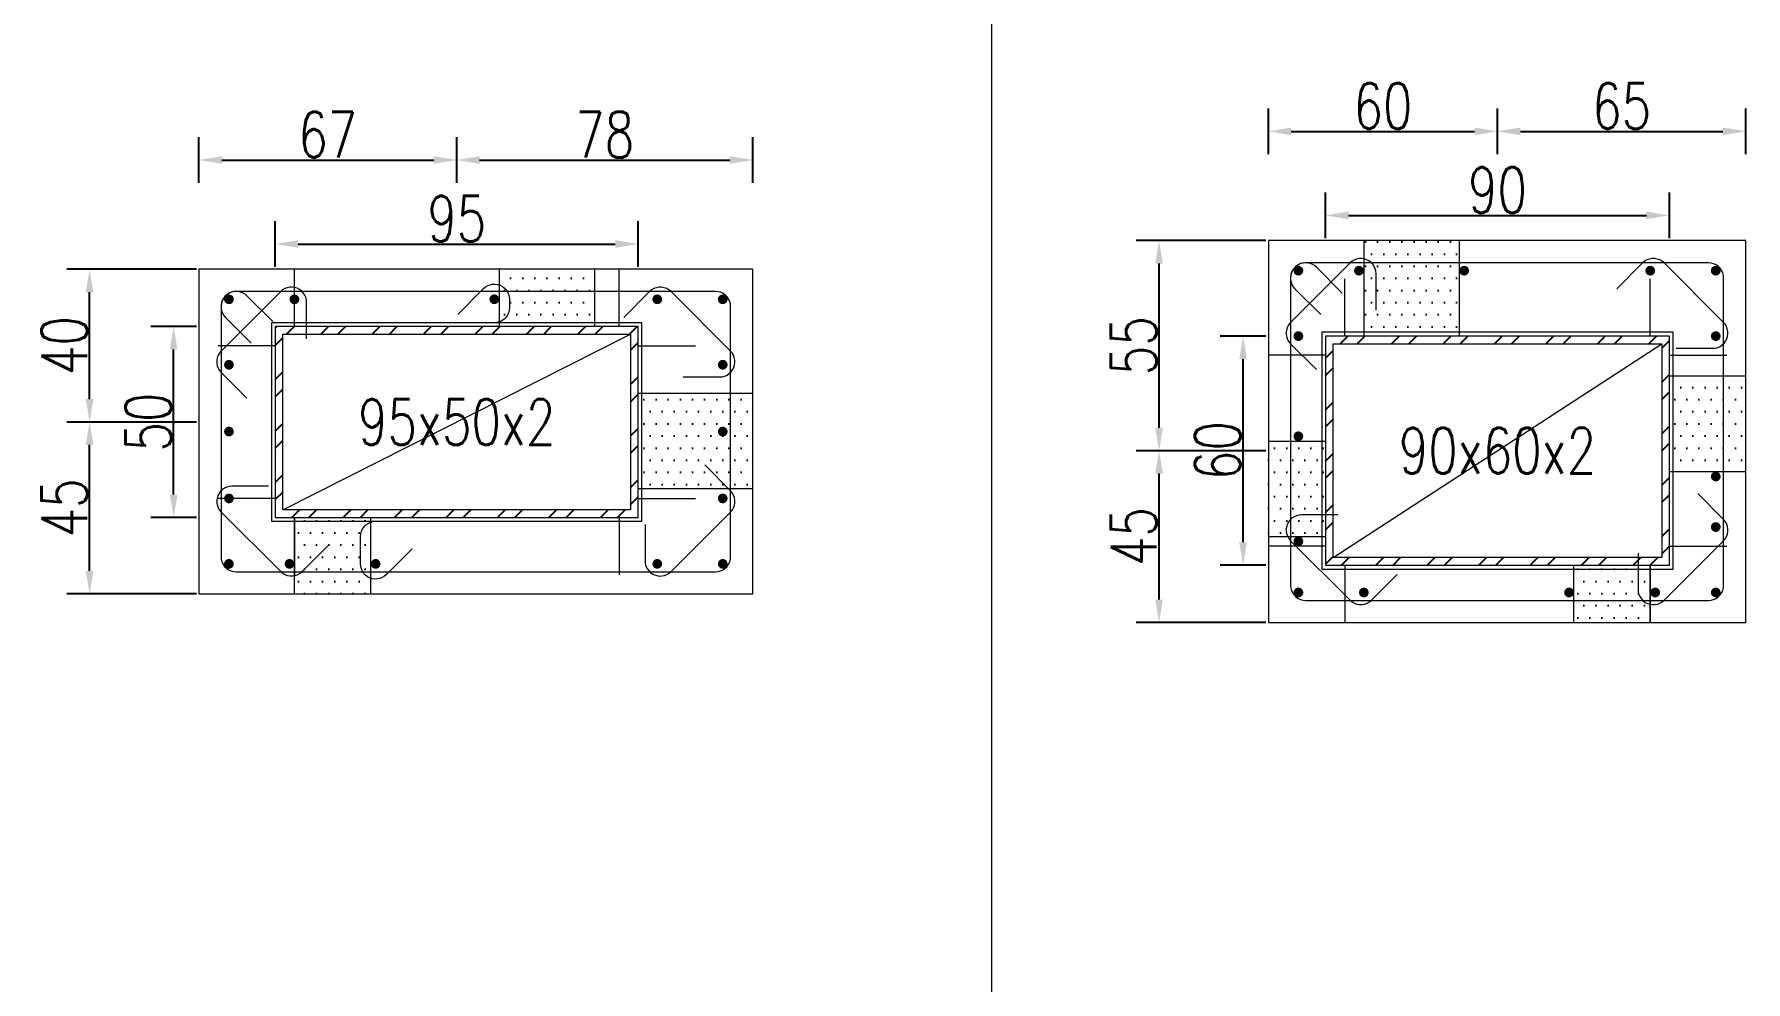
# Model space of a CAD drawing. Header units: millimetres. Extents: x 0 to 3905, y 0 to 8880.
# Drawn here: x 929.4 to 1377.5, y 5333.9 to 5582.1 of the extents above; entities that cross this region are included whole.
import ezdxf
from ezdxf.enums import TextEntityAlignment as Align

# ---------------------------------------------------------------- set-up
doc = ezdxf.new("R2010")
doc.units = ezdxf.units.MM
doc.layers.get('DEFPOINTS').update_dxf_attribs({"color": 3})
for name, color, linetype in [('Hatch線', 6, 'Continuous'), ('TC-鋼粱', 132, 'Continuous'), ('主筋斷面', 2, 'Continuous'), ('文字-輔助字', 7, 'Continuous'), ('柱斷面線', 4, 'Continuous'), ('標註字', 4, 'Continuous'), ('箍筋線', 1, 'Continuous'), ('網格線', 7, 'Continuous'), ('鋼柱', 11, 'Continuous')]:
    doc.layers.add(name, color=color, linetype=linetype)
doc.styles.add('note', font='txt.shx', dxfattribs={"width": 0.75, "height": 12})
doc.styles.add('txt', font='txt.shx', dxfattribs={"height": 0.2, "bigfont": 'chineset.shx'})
doc.dimstyles.new('RCAD_DIM', dxfattribs={"dimtxt": 12, "dimasz": 6, "dimexe": 6, "dimexo": 0.625, "dimtad": 1, "dimdec": 0, "dimdsep": 46, "dimtxsty": 'note', "dimcen": 2.5, "dimclrd": 256, "dimclre": 256, "dimclrt": 256, "dimadec": 0, "dimazin": 0, "dimtfac": 1, "dimtmove": 0, "dimatfit": 3, "dimfxl": 0, "dimtolj": 1, "dimarcsym": 0})

# ---------------------------------------------------------------- blocks, each defined once
blk = doc.blocks.new('*D624')
at = {"layer": 'DEFPOINTS', "color": 0}
for p in [(1087.5, 5527.12), (992.5, 5520.5), (1087.5, 5520.5)]:
    blk.add_point(p, dxfattribs=at)
at = {"layer": '標註字', "lineweight": -2}
for p, q in [((992.5, 5521.12), (992.5, 5533.12)), ((1087.5, 5521.12), (1087.5, 5533.12)), ((998.5, 5527.12), (1081.5, 5527.12))]:
    blk.add_line(p, q, dxfattribs=at)
at = {"layer": '標註字'}
for points in [[(998.5, 5528.12), (998.5, 5526.12), (992.5, 5527.12)], [(1081.5, 5526.12), (1081.5, 5528.12), (1087.5, 5527.12)]]:
    blk.add_solid(points, dxfattribs=at)
at = {"layer": '標註字', "insert": (1040, 5533.75), "char_height": 12, "attachment_point": 5, "style": 'note'}
blk.add_mtext('\\A1;95', dxfattribs=at)
blk = doc.blocks.new('*D625')
at = {"layer": 'DEFPOINTS', "color": 0}
for p in [(965.88, 5505.5), (972.5, 5505.5), (972.5, 5455.5)]:
    blk.add_point(p, dxfattribs=at)
at = {"layer": '標註字', "lineweight": -2}
for p, q in [((971.88, 5505.5), (959.88, 5505.5)), ((965.88, 5461.5), (965.88, 5499.5)), ((971.88, 5455.5), (959.88, 5455.5))]:
    blk.add_line(p, q, dxfattribs=at)
at = {"layer": '標註字'}
for points in [[(966.88, 5499.5), (964.88, 5499.5), (965.88, 5505.5)], [(964.88, 5461.5), (966.88, 5461.5), (965.88, 5455.5)]]:
    blk.add_solid(points, dxfattribs=at)
at = {"layer": '標註字', "insert": (959.25, 5480.5), "char_height": 12, "attachment_point": 5, "rotation": 90, "style": 'note'}
blk.add_mtext('\\A1;50', dxfattribs=at)
blk = doc.blocks.new('*D626')
at = {"layer": 'DEFPOINTS', "color": 0}
for p in [(1040, 5549.12), (972.5, 5542.5), (1040, 5542.5)]:
    blk.add_point(p, dxfattribs=at)
at = {"layer": '標註字', "lineweight": -2}
for p, q in [((972.5, 5543.12), (972.5, 5555.12)), ((1040, 5543.12), (1040, 5555.12)), ((978.5, 5549.12), (1034, 5549.12))]:
    blk.add_line(p, q, dxfattribs=at)
at = {"layer": '標註字'}
for points in [[(978.5, 5550.12), (978.5, 5548.12), (972.5, 5549.12)], [(1034, 5548.12), (1034, 5550.12), (1040, 5549.12)]]:
    blk.add_solid(points, dxfattribs=at)
at = {"layer": '標註字', "insert": (1006.25, 5555.75), "char_height": 12, "attachment_point": 5, "style": 'note'}
blk.add_mtext('\\A1;67', dxfattribs=at)
blk = doc.blocks.new('*D627')
at = {"layer": 'DEFPOINTS', "color": 0}
for p in [(1117.5, 5549.12), (1040, 5542.5), (1117.5, 5542.5)]:
    blk.add_point(p, dxfattribs=at)
at = {"layer": '標註字', "lineweight": -2}
for p, q in [((1040, 5543.12), (1040, 5555.12)), ((1117.5, 5543.12), (1117.5, 5555.12)), ((1046, 5549.12), (1111.5, 5549.12))]:
    blk.add_line(p, q, dxfattribs=at)
at = {"layer": '標註字'}
for points in [[(1046, 5550.12), (1046, 5548.12), (1040, 5549.12)], [(1111.5, 5548.12), (1111.5, 5550.12), (1117.5, 5549.12)]]:
    blk.add_solid(points, dxfattribs=at)
at = {"layer": '標註字', "insert": (1078.75, 5555.75), "char_height": 12, "attachment_point": 5, "style": 'note'}
blk.add_mtext('\\A1;78', dxfattribs=at)
blk = doc.blocks.new('*D628')
at = {"layer": 'DEFPOINTS', "color": 0}
for p in [(943.88, 5480.5), (972.5, 5480.5), (972.5, 5435.5)]:
    blk.add_point(p, dxfattribs=at)
at = {"layer": '標註字', "lineweight": -2}
for p, q in [((971.88, 5480.5), (937.88, 5480.5)), ((943.88, 5441.5), (943.88, 5474.5)), ((971.88, 5435.5), (937.88, 5435.5))]:
    blk.add_line(p, q, dxfattribs=at)
at = {"layer": '標註字'}
for points in [[(944.88, 5474.5), (942.88, 5474.5), (943.88, 5480.5)], [(942.88, 5441.5), (944.88, 5441.5), (943.88, 5435.5)]]:
    blk.add_solid(points, dxfattribs=at)
at = {"layer": '標註字', "insert": (937.25, 5458), "char_height": 12, "attachment_point": 5, "rotation": 90, "style": 'note'}
blk.add_mtext('\\A1;45', dxfattribs=at)
blk = doc.blocks.new('*D629')
at = {"layer": 'DEFPOINTS', "color": 0}
for p in [(943.88, 5520.5), (972.5, 5520.5), (972.5, 5480.5)]:
    blk.add_point(p, dxfattribs=at)
at = {"layer": '標註字', "lineweight": -2}
for p, q in [((971.88, 5520.5), (937.88, 5520.5)), ((943.88, 5486.5), (943.88, 5514.5)), ((971.88, 5480.5), (937.88, 5480.5))]:
    blk.add_line(p, q, dxfattribs=at)
at = {"layer": '標註字'}
for points in [[(944.88, 5514.5), (942.88, 5514.5), (943.88, 5520.5)], [(942.88, 5486.5), (944.88, 5486.5), (943.88, 5480.5)]]:
    blk.add_solid(points, dxfattribs=at)
at = {"layer": '標註字', "insert": (937.25, 5500.5), "char_height": 12, "attachment_point": 5, "rotation": 90, "style": 'note'}
blk.add_mtext('\\A1;40', dxfattribs=at)
blk = doc.blocks.new('Circle_Filled')
at = {"const_width": 0.5}
blk.add_lwpolyline([(-0.25, 0, 1), (0.25, 0, 1)], format="xyb", close=True, dxfattribs=at)
blk = doc.blocks.new('*D756')
at = {"layer": 'DEFPOINTS', "color": 0}
for p in [(1357.5, 5534.62), (1267.5, 5528), (1357.5, 5528)]:
    blk.add_point(p, dxfattribs=at)
at = {"layer": '標註字', "lineweight": -2}
for p, q in [((1267.5, 5528.62), (1267.5, 5540.62)), ((1357.5, 5528.62), (1357.5, 5540.62)), ((1273.5, 5534.62), (1351.5, 5534.62))]:
    blk.add_line(p, q, dxfattribs=at)
at = {"layer": '標註字'}
for points in [[(1273.5, 5535.62), (1273.5, 5533.62), (1267.5, 5534.62)], [(1351.5, 5533.62), (1351.5, 5535.62), (1357.5, 5534.62)]]:
    blk.add_solid(points, dxfattribs=at)
at = {"layer": '標註字', "insert": (1312.5, 5541.25), "char_height": 12, "attachment_point": 5, "style": 'note'}
blk.add_mtext('\\A1;90', dxfattribs=at)
blk = doc.blocks.new('*D757')
at = {"layer": 'DEFPOINTS', "color": 0}
for p in [(1245.88, 5503), (1252.5, 5503), (1252.5, 5443)]:
    blk.add_point(p, dxfattribs=at)
at = {"layer": '標註字', "lineweight": -2}
for p, q in [((1251.88, 5503), (1239.88, 5503)), ((1245.88, 5449), (1245.88, 5497)), ((1251.88, 5443), (1239.88, 5443))]:
    blk.add_line(p, q, dxfattribs=at)
at = {"layer": '標註字'}
for points in [[(1246.88, 5497), (1244.88, 5497), (1245.88, 5503)], [(1244.88, 5449), (1246.88, 5449), (1245.88, 5443)]]:
    blk.add_solid(points, dxfattribs=at)
at = {"layer": '標註字', "insert": (1239.25, 5473), "char_height": 12, "attachment_point": 5, "rotation": 90, "style": 'note'}
blk.add_mtext('\\A1;60', dxfattribs=at)
blk = doc.blocks.new('*D758')
at = {"layer": 'DEFPOINTS', "color": 0}
for p in [(1312.5, 5556.62), (1252.5, 5550), (1312.5, 5550)]:
    blk.add_point(p, dxfattribs=at)
at = {"layer": '標註字', "lineweight": -2}
for p, q in [((1252.5, 5550.62), (1252.5, 5562.62)), ((1312.5, 5550.62), (1312.5, 5562.62)), ((1258.5, 5556.62), (1306.5, 5556.62))]:
    blk.add_line(p, q, dxfattribs=at)
at = {"layer": '標註字'}
for points in [[(1258.5, 5557.62), (1258.5, 5555.62), (1252.5, 5556.62)], [(1306.5, 5555.62), (1306.5, 5557.62), (1312.5, 5556.62)]]:
    blk.add_solid(points, dxfattribs=at)
at = {"layer": '標註字', "insert": (1282.5, 5563.25), "char_height": 12, "attachment_point": 5, "style": 'note'}
blk.add_mtext('\\A1;60', dxfattribs=at)
blk = doc.blocks.new('*D759')
at = {"layer": 'DEFPOINTS', "color": 0}
for p in [(1377.5, 5556.62), (1312.5, 5550), (1377.5, 5550)]:
    blk.add_point(p, dxfattribs=at)
at = {"layer": '標註字', "lineweight": -2}
for p, q in [((1312.5, 5550.62), (1312.5, 5562.62)), ((1377.5, 5550.62), (1377.5, 5562.62)), ((1318.5, 5556.62), (1371.5, 5556.62))]:
    blk.add_line(p, q, dxfattribs=at)
at = {"layer": '標註字'}
for points in [[(1318.5, 5557.62), (1318.5, 5555.62), (1312.5, 5556.62)], [(1371.5, 5555.62), (1371.5, 5557.62), (1377.5, 5556.62)]]:
    blk.add_solid(points, dxfattribs=at)
at = {"layer": '標註字', "insert": (1345, 5563.25), "char_height": 12, "attachment_point": 5, "style": 'note'}
blk.add_mtext('\\A1;65', dxfattribs=at)
blk = doc.blocks.new('*D760')
at = {"layer": 'DEFPOINTS', "color": 0}
for p in [(1223.88, 5473), (1252.5, 5473), (1252.5, 5428)]:
    blk.add_point(p, dxfattribs=at)
at = {"layer": '標註字', "lineweight": -2}
for p, q in [((1251.88, 5473), (1217.88, 5473)), ((1223.88, 5434), (1223.88, 5467)), ((1251.88, 5428), (1217.88, 5428))]:
    blk.add_line(p, q, dxfattribs=at)
at = {"layer": '標註字'}
for points in [[(1224.88, 5467), (1222.88, 5467), (1223.88, 5473)], [(1222.88, 5434), (1224.88, 5434), (1223.88, 5428)]]:
    blk.add_solid(points, dxfattribs=at)
at = {"layer": '標註字', "insert": (1217.25, 5450.5), "char_height": 12, "attachment_point": 5, "rotation": 90, "style": 'note'}
blk.add_mtext('\\A1;45', dxfattribs=at)
blk = doc.blocks.new('*D761')
at = {"layer": 'DEFPOINTS', "color": 0}
for p in [(1223.88, 5528), (1252.5, 5528), (1252.5, 5473)]:
    blk.add_point(p, dxfattribs=at)
at = {"layer": '標註字', "lineweight": -2}
for p, q in [((1251.88, 5528), (1217.88, 5528)), ((1223.88, 5479), (1223.88, 5522)), ((1251.88, 5473), (1217.88, 5473))]:
    blk.add_line(p, q, dxfattribs=at)
at = {"layer": '標註字'}
for points in [[(1224.88, 5522), (1222.88, 5522), (1223.88, 5528)], [(1222.88, 5479), (1224.88, 5479), (1223.88, 5473)]]:
    blk.add_solid(points, dxfattribs=at)
at = {"layer": '標註字', "insert": (1217.25, 5500.5), "char_height": 12, "attachment_point": 5, "rotation": 90, "style": 'note'}
blk.add_mtext('\\A1;55', dxfattribs=at)

msp = doc.modelspace()

# ---------------------------------------------------------------- hatches: boundary and pattern name
at = {"layer": 'Hatch線'}
h = msp.add_hatch(dxfattribs=at)
h.set_pattern_fill('ANSI32', color=256, style=0)
h.paths.add_polyline_path([(992.5, 5455.5), (1087.5, 5455.5), (1087.5, 5505.5), (992.5, 5505.5)], flags=17)
h.paths.add_polyline_path([(994.5, 5457.5), (994.5, 5503.5), (1085.5, 5503.5), (1085.5, 5457.5)])
h = msp.add_hatch(dxfattribs=at)
h.set_pattern_fill('ANSI32', color=256, style=0)
h.paths.add_polyline_path([(1267.5, 5443), (1357.5, 5443), (1357.5, 5503), (1267.5, 5503)], flags=17)
h.paths.add_polyline_path([(1269.5, 5445), (1269.5, 5501), (1355.5, 5501), (1355.5, 5445)])
at = {"layer": 'TC-鋼粱'}
h = msp.add_hatch(dxfattribs=at)
h.set_pattern_fill('DOTS', color=256, scale=2, style=0)
h.paths.add_polyline_path([(1302.5, 5528), (1277.5, 5528), (1277.5, 5503), (1302.5, 5503)], flags=17)
h = msp.add_hatch(dxfattribs=at)
h.set_pattern_fill('DOTS', color=256, scale=2, style=0)
h.paths.add_polyline_path([(1076.11, 5520.5), (1051.11, 5520.5), (1051.11, 5505.5), (1076.11, 5505.5)], flags=17)
h = msp.add_hatch(dxfattribs=at)
h.set_pattern_fill('DOTS', color=256, scale=2, style=0)
h.paths.add_polyline_path([(1377.5, 5467.5), (1377.5, 5492.5), (1357.5, 5492.5), (1357.5, 5467.5)], flags=17)
h = msp.add_hatch(dxfattribs=at)
h.set_pattern_fill('DOTS', color=256, scale=2, style=0)
h.paths.add_polyline_path([(1117.5, 5463), (1117.5, 5488), (1087.5, 5488), (1087.5, 5463)], flags=17)
h = msp.add_hatch(dxfattribs=at)
h.set_pattern_fill('DOTS', color=256, scale=2, style=0)
h.paths.add_polyline_path([(1252.5, 5475.5), (1252.5, 5450.5), (1267.5, 5450.5), (1267.5, 5475.5)], flags=17)
h = msp.add_hatch(dxfattribs=at)
h.set_pattern_fill('DOTS', color=256, scale=2, style=0)
h.paths.add_polyline_path([(997.5, 5435.5), (1017.5, 5435.5), (1017.5, 5455.5), (997.5, 5455.5)], flags=17)
h = msp.add_hatch(dxfattribs=at)
h.set_pattern_fill('DOTS', color=256, scale=2, style=0)
h.paths.add_polyline_path([(1332.5, 5428), (1352.5, 5428), (1352.5, 5443), (1332.5, 5443)], flags=17)

# ---------------------------------------------------------------- linework, layer by layer
at = {"layer": 'DEFPOINTS', "lineweight": 5}
for points in [[(997.5, 5505.5), (997.5, 5520.5)], [(1082.5, 5505.5), (1082.5, 5520.5)], [(1272.5, 5503), (1272.5, 5518)], [(1352.5, 5503), (1352.5, 5518)], [(992.5, 5454.5), (1088.5, 5454.5), (1088.5, 5506.5), (991.5, 5506.5), (991.5, 5454.5), (992.5, 5454.5)], [(994.5, 5457.5), (1085.5, 5503.5)], [(1267.5, 5442), (1358.5, 5442), (1358.5, 5504), (1266.5, 5504), (1266.5, 5442), (1267.5, 5442)], [(992.5, 5500.5), (977.5, 5500.5)], [(1087.5, 5500.5), (1102.5, 5500.5)], [(1269.5, 5445), (1355.5, 5501)], [(1267.5, 5498), (1252.5, 5498)], [(1357.5, 5498), (1372.5, 5498)], [(992.5, 5460.5), (977.5, 5460.5)], [(1087.5, 5460.5), (1102.5, 5460.5)], [(997.5, 5455.5), (997.5, 5440.5)], [(1082.5, 5455.5), (1082.5, 5440.5)], [(1267.5, 5448), (1252.5, 5448)], [(1357.5, 5448), (1372.5, 5448)], [(1272.5, 5443), (1272.5, 5428)], [(1352.5, 5443), (1352.5, 5428)]]:
    msp.add_lwpolyline(points, dxfattribs=at)
at = {"layer": 'TC-鋼粱', "lineweight": 5}
for points in [[(1277.5, 5528), (1277.5, 5503)], [(1302.5, 5528), (1302.5, 5503)], [(1051.11, 5520.5), (1051.11, 5505.5)], [(1076.11, 5520.5), (1076.11, 5505.5)], [(1377.5, 5492.5), (1357.5, 5492.5)], [(1117.5, 5488), (1087.5, 5488)], [(1252.5, 5475.5), (1267.5, 5475.5)], [(1377.5, 5467.5), (1357.5, 5467.5)], [(1117.5, 5463), (1087.5, 5463)], [(997.5, 5435.5), (997.5, 5455.5)], [(1017.5, 5435.5), (1017.5, 5455.5)], [(1252.5, 5450.5), (1267.5, 5450.5)], [(1332.5, 5428), (1332.5, 5443)], [(1352.5, 5428), (1352.5, 5443)]]:
    msp.add_lwpolyline(points, dxfattribs=at)
at = {"layer": '柱斷面線', "lineweight": 5}
for points in [[(1252.5, 5428), (1377.5, 5428), (1377.5, 5528), (1252.5, 5528), (1252.5, 5428)], [(972.5, 5435.5), (1117.5, 5435.5), (1117.5, 5520.5), (972.5, 5520.5), (972.5, 5435.5)]]:
    msp.add_lwpolyline(points, dxfattribs=at)
at = {"layer": '箍筋線', "lineweight": 5}
for points in [[(1280.69, 5509.81), (1280.69, 5519.35), (1280.63, 5520.02), (1280.46, 5520.66), (1280.19, 5521.27), (1279.82, 5521.83), (1279.36, 5522.32), (1278.83, 5522.72), (1278.23, 5523.02), (1277.6, 5523.23), (1276.93, 5523.32), (1276.27, 5523.3), (1275.61, 5523.17), (1274.99, 5522.93), (1274.41, 5522.59), (1273.9, 5522.16), (1258.34, 5506.6), (1257.89, 5506.07), (1257.55, 5505.47), (1257.31, 5504.82), (1257.19, 5504.13), (1257.19, 5503.44), (1257.31, 5502.76), (1257.55, 5502.11), (1257.89, 5501.51), (1258.34, 5500.98), (1265.08, 5494.23)], [(1271.83, 5514.29), (1265.08, 5521.04), (1264.57, 5521.47), (1263.99, 5521.81), (1263.37, 5522.05), (1262.72, 5522.18), (1262.05, 5522.2), (1261.39, 5522.11), (1260.75, 5521.9), (1260.16, 5521.6), (1259.62, 5521.19), (1259.16, 5520.71), (1258.79, 5520.15), (1258.52, 5519.54), (1258.35, 5518.9), (1258.29, 5518.23), (1258.29, 5437.77), (1258.36, 5437.08), (1258.53, 5436.41), (1258.83, 5435.78), (1259.22, 5435.21), (1259.71, 5434.72), (1260.28, 5434.33), (1260.91, 5434.03), (1261.58, 5433.86), (1262.27, 5433.79), (1367.73, 5433.79), (1368.42, 5433.86), (1369.09, 5434.03), (1369.72, 5434.33), (1370.29, 5434.72), (1370.78, 5435.21), (1371.17, 5435.78), (1371.47, 5436.41), (1371.64, 5437.08), (1371.71, 5437.77), (1371.71, 5518.23), (1371.64, 5518.92), (1371.47, 5519.59), (1371.17, 5520.22), (1370.78, 5520.79), (1370.29, 5521.28), (1369.72, 5521.67), (1369.09, 5521.97), (1368.42, 5522.14), (1367.73, 5522.21), (1262.27, 5522.21), (1261.6, 5522.15), (1260.96, 5521.98), (1260.35, 5521.71), (1259.79, 5521.34), (1259.31, 5520.88), (1258.9, 5520.34), (1258.6, 5519.75), (1258.39, 5519.11), (1258.3, 5518.45), (1258.32, 5517.78), (1258.45, 5517.13), (1258.69, 5516.51), (1259.03, 5515.93), (1259.46, 5515.42), (1266.21, 5508.67)], [(1359.31, 5499.81), (1368.85, 5499.81), (1369.52, 5499.87), (1370.16, 5500.04), (1370.77, 5500.31), (1371.33, 5500.68), (1371.82, 5501.14), (1372.22, 5501.67), (1372.52, 5502.27), (1372.73, 5502.9), (1372.82, 5503.57), (1372.8, 5504.23), (1372.67, 5504.89), (1372.43, 5505.51), (1372.09, 5506.09), (1371.66, 5506.6), (1356.1, 5522.16), (1355.57, 5522.61), (1354.97, 5522.95), (1354.32, 5523.19), (1353.63, 5523.31), (1352.94, 5523.31), (1352.26, 5523.19), (1351.61, 5522.95), (1351.01, 5522.61), (1350.48, 5522.16), (1343.73, 5515.42)], [(1040.28, 5508.7), (1047.02, 5515.45), (1047.54, 5515.88), (1048.11, 5516.22), (1048.74, 5516.46), (1049.39, 5516.59), (1050.06, 5516.61), (1050.72, 5516.52), (1051.36, 5516.31), (1051.95, 5516.01), (1052.48, 5515.6), (1052.94, 5515.12), (1053.31, 5514.56), (1053.59, 5513.95), (1053.75, 5513.31), (1053.81, 5512.64), (1053.81, 5510.47), (1053.75, 5509.78), (1053.57, 5509.12), (1053.28, 5508.49), (1052.88, 5507.92), (1052.39, 5507.43), (1051.82, 5507.03), (1051.2, 5506.74), (1050.53, 5506.56), (1049.84, 5506.5), (1040.3, 5506.5)], [(1000.69, 5502.31), (1000.69, 5511.85), (1000.63, 5512.52), (1000.46, 5513.16), (1000.19, 5513.77), (999.82, 5514.33), (999.36, 5514.82), (998.83, 5515.22), (998.23, 5515.52), (997.6, 5515.73), (996.93, 5515.82), (996.27, 5515.8), (995.61, 5515.67), (994.99, 5515.43), (994.41, 5515.09), (993.9, 5514.66), (978.34, 5499.1), (977.89, 5498.57), (977.55, 5497.97), (977.31, 5497.32), (977.19, 5496.63), (977.19, 5495.94), (977.31, 5495.26), (977.55, 5494.61), (977.89, 5494.01), (978.34, 5493.48), (985.08, 5486.73)], [(991.83, 5506.79), (985.08, 5513.54), (984.57, 5513.97), (983.99, 5514.31), (983.37, 5514.55), (982.72, 5514.68), (982.05, 5514.7), (981.39, 5514.61), (980.75, 5514.4), (980.16, 5514.1), (979.62, 5513.69), (979.16, 5513.21), (978.79, 5512.65), (978.52, 5512.04), (978.35, 5511.4), (978.29, 5510.73), (978.29, 5445.27), (978.36, 5444.58), (978.53, 5443.91), (978.83, 5443.28), (979.22, 5442.71), (979.71, 5442.22), (980.28, 5441.83), (980.91, 5441.53), (981.58, 5441.36), (982.27, 5441.29), (1107.73, 5441.29), (1108.42, 5441.36), (1109.09, 5441.53), (1109.72, 5441.83), (1110.29, 5442.22), (1110.78, 5442.71), (1111.17, 5443.28), (1111.47, 5443.91), (1111.64, 5444.58), (1111.71, 5445.27), (1111.71, 5510.73), (1111.64, 5511.42), (1111.47, 5512.09), (1111.17, 5512.72), (1110.78, 5513.29), (1110.29, 5513.78), (1109.72, 5514.17), (1109.09, 5514.47), (1108.42, 5514.64), (1107.73, 5514.71), (982.27, 5514.71), (981.6, 5514.65), (980.96, 5514.48), (980.35, 5514.21), (979.79, 5513.84), (979.31, 5513.38), (978.9, 5512.84), (978.6, 5512.25), (978.39, 5511.61), (978.3, 5510.95), (978.32, 5510.28), (978.45, 5509.63), (978.69, 5509.01), (979.03, 5508.43), (979.46, 5507.92), (986.21, 5501.17)], [(1099.31, 5492.31), (1108.85, 5492.31), (1109.52, 5492.37), (1110.16, 5492.54), (1110.77, 5492.81), (1111.33, 5493.18), (1111.82, 5493.64), (1112.22, 5494.17), (1112.52, 5494.77), (1112.73, 5495.4), (1112.82, 5496.07), (1112.8, 5496.73), (1112.67, 5497.39), (1112.43, 5498.01), (1112.09, 5498.59), (1111.66, 5499.1), (1096.1, 5514.66), (1095.57, 5515.11), (1094.97, 5515.45), (1094.32, 5515.69), (1093.63, 5515.81), (1092.94, 5515.81), (1092.26, 5515.69), (1091.61, 5515.45), (1091.01, 5515.11), (1090.48, 5514.66), (1083.73, 5507.92)], [(1089.31, 5453.69), (1089.31, 5444.15), (1089.37, 5443.48), (1089.54, 5442.84), (1089.81, 5442.23), (1090.18, 5441.67), (1090.64, 5441.18), (1091.17, 5440.78), (1091.77, 5440.48), (1092.4, 5440.27), (1093.07, 5440.18), (1093.73, 5440.2), (1094.39, 5440.33), (1095.01, 5440.57), (1095.59, 5440.91), (1096.1, 5441.34), (1111.66, 5456.9), (1112.11, 5457.43), (1112.45, 5458.03), (1112.69, 5458.68), (1112.81, 5459.37), (1112.81, 5460.06), (1112.69, 5460.74), (1112.45, 5461.39), (1112.11, 5461.99), (1111.66, 5462.52), (1104.92, 5469.27)], [(990.69, 5463.69), (981.15, 5463.69), (980.48, 5463.63), (979.84, 5463.46), (979.23, 5463.19), (978.67, 5462.82), (978.18, 5462.36), (977.78, 5461.83), (977.48, 5461.23), (977.27, 5460.6), (977.18, 5459.93), (977.2, 5459.27), (977.33, 5458.61), (977.57, 5457.99), (977.91, 5457.41), (978.34, 5456.9), (993.9, 5441.34), (994.43, 5440.89), (995.03, 5440.55), (995.68, 5440.31), (996.37, 5440.19), (997.06, 5440.19), (997.74, 5440.31), (998.39, 5440.55), (998.99, 5440.89), (999.52, 5441.34), (1006.27, 5448.08)], [(1349.31, 5446.19), (1349.31, 5436.65), (1349.37, 5435.98), (1349.54, 5435.34), (1349.81, 5434.73), (1350.18, 5434.17), (1350.64, 5433.68), (1351.17, 5433.28), (1351.77, 5432.98), (1352.4, 5432.77), (1353.07, 5432.68), (1353.73, 5432.7), (1354.39, 5432.83), (1355.01, 5433.07), (1355.59, 5433.41), (1356.1, 5433.84), (1371.66, 5449.4), (1372.11, 5449.93), (1372.45, 5450.53), (1372.69, 5451.18), (1372.81, 5451.87), (1372.81, 5452.56), (1372.69, 5453.24), (1372.45, 5453.89), (1372.11, 5454.49), (1371.66, 5455.02), (1364.92, 5461.77)], [(1028.33, 5447.3), (1021.58, 5440.55), (1021.07, 5440.12), (1020.49, 5439.78), (1019.87, 5439.54), (1019.22, 5439.41), (1018.55, 5439.39), (1017.89, 5439.48), (1017.25, 5439.69), (1016.66, 5439.99), (1016.12, 5440.4), (1015.66, 5440.88), (1015.29, 5441.44), (1015.02, 5442.05), (1014.85, 5442.69), (1014.79, 5443.36), (1014.79, 5450.52), (1014.86, 5451.22), (1015.03, 5451.88), (1015.33, 5452.51), (1015.72, 5453.08), (1016.21, 5453.57), (1016.78, 5453.97), (1017.41, 5454.26), (1018.08, 5454.44), (1018.77, 5454.5), (1028.31, 5454.5)], [(1270.69, 5456.19), (1261.15, 5456.19), (1260.48, 5456.13), (1259.84, 5455.96), (1259.23, 5455.69), (1258.67, 5455.32), (1258.18, 5454.86), (1257.78, 5454.33), (1257.48, 5453.73), (1257.27, 5453.1), (1257.18, 5452.43), (1257.2, 5451.77), (1257.33, 5451.11), (1257.57, 5450.49), (1257.91, 5449.91), (1258.34, 5449.4), (1273.9, 5433.84), (1274.43, 5433.39), (1275.03, 5433.05), (1275.68, 5432.81), (1276.37, 5432.69), (1277.06, 5432.69), (1277.74, 5432.81), (1278.39, 5433.05), (1278.99, 5433.39), (1279.52, 5433.84), (1286.27, 5440.58)]]:
    msp.add_lwpolyline(points, dxfattribs=at)
at = {"layer": '網格線', "lineweight": 5}
msp.add_lwpolyline([(1180, 5628), (1180, 5256)], dxfattribs=at)
at = {"layer": '鋼柱', "lineweight": 5}
for points in [[(992.5, 5455.5), (1087.5, 5455.5), (1087.5, 5505.5), (992.5, 5505.5), (992.5, 5455.5)], [(994.5, 5457.5), (994.5, 5503.5), (1085.5, 5503.5), (1085.5, 5457.5), (994.5, 5457.5)], [(1267.5, 5443), (1357.5, 5443), (1357.5, 5503), (1267.5, 5503), (1267.5, 5443)], [(1269.5, 5445), (1269.5, 5501), (1355.5, 5501), (1355.5, 5445), (1269.5, 5445)]]:
    msp.add_lwpolyline(points, dxfattribs=at)

# ---------------------------------------------------------------- block references
at = {"layer": '主筋斷面', "lineweight": 5, "xscale": 2.539999961853027, "yscale": 2.539999961853027}
for p in [(1260.36, 5520.14), (1276.23, 5520.14), (1303.77, 5520.14), (1352.5, 5520.14), (1369.64, 5520.14), (980.36, 5512.64), (997.5, 5512.64), (1049.84, 5512.64), (1092.5, 5512.64), (1109.64, 5512.64), (1260.36, 5503), (1369.64, 5503), (980.36, 5495.5), (1109.64, 5495.5), (980.36, 5478), (1109.64, 5478), (1260.36, 5476.77), (1369.64, 5466.23), (980.36, 5460.5), (1109.64, 5460.5), (1369.64, 5453), (1260.36, 5449.23), (980.36, 5443.36), (996.23, 5443.36), (1018.77, 5443.36), (1092.5, 5443.36), (1109.64, 5443.36), (1260.36, 5435.86), (1277.5, 5435.86), (1331.23, 5435.86), (1353.77, 5435.86), (1369.64, 5435.86)]:
    msp.add_blockref('Circle_Filled', p, dxfattribs=at)

# ---------------------------------------------------------------- texts
at = {"layer": '文字-輔助字', "style": 'txt', "width": 0.75}
for s, p in [('95x50x2', (1040, 5480.5)), ('90x60x2', (1312.5, 5473))]:
    msp.add_text(s, height=12, dxfattribs=at).set_placement(p, align=Align.MIDDLE)

# ---------------------------------------------------------------- dimensions: what is measured, and where the dimension line sits
at = {"layer": '標註字'}
for base, p1, p2, picture, middle in [((1312.5, 5556.62), (1252.5, 5550), (1312.5, 5550), '*D758', (1282.5, 5563.25)), ((1377.5, 5556.62), (1312.5, 5550), (1377.5, 5550), '*D759', (1345, 5563.25)), ((1039.9999, 5549.125), (972.5, 5542.5), (1039.9999, 5542.5), '*D626', (1006.25, 5555.75)), ((1117.5, 5549.125), (1039.9999, 5542.5), (1117.5, 5542.5), '*D627', (1078.75, 5555.75)), ((1357.5, 5534.62), (1267.5, 5528), (1357.5, 5528), '*D756', (1312.5, 5541.25)), ((1087.5, 5527.12), (992.5, 5520.5), (1087.5, 5520.5), '*D624', (1040, 5533.75))]:
    dim = msp.add_linear_dim(base=base, p1=p1, p2=p2, dimstyle='RCAD_DIM', dxfattribs=at)
    dim.commit()
    dim.dimension.update_dxf_attribs({"geometry": picture, "text_midpoint": middle})
for base, p1, p2, picture, middle in [((1223.88, 5528), (1252.5, 5473), (1252.5, 5528), '*D761', (1217.25, 5500.5)), ((943.88, 5520.5), (972.5, 5480.5), (972.5, 5520.5), '*D629', (937.25, 5500.5)), ((965.88, 5505.5), (972.5, 5455.5), (972.5, 5505.5), '*D625', (959.25, 5480.5)), ((1245.88, 5503), (1252.5, 5443), (1252.5, 5503), '*D757', (1239.25, 5473)), ((943.88, 5480.5), (972.5, 5435.5), (972.5, 5480.5), '*D628', (937.25, 5458)), ((1223.88, 5473), (1252.5, 5428), (1252.5, 5473), '*D760', (1217.25, 5450.5))]:
    dim = msp.add_linear_dim(base=base, p1=p1, p2=p2, angle=90, dimstyle='RCAD_DIM', dxfattribs=at)
    dim.commit()
    dim.dimension.update_dxf_attribs({"geometry": picture, "text_midpoint": middle})

doc.saveas('drawing.dxf')
